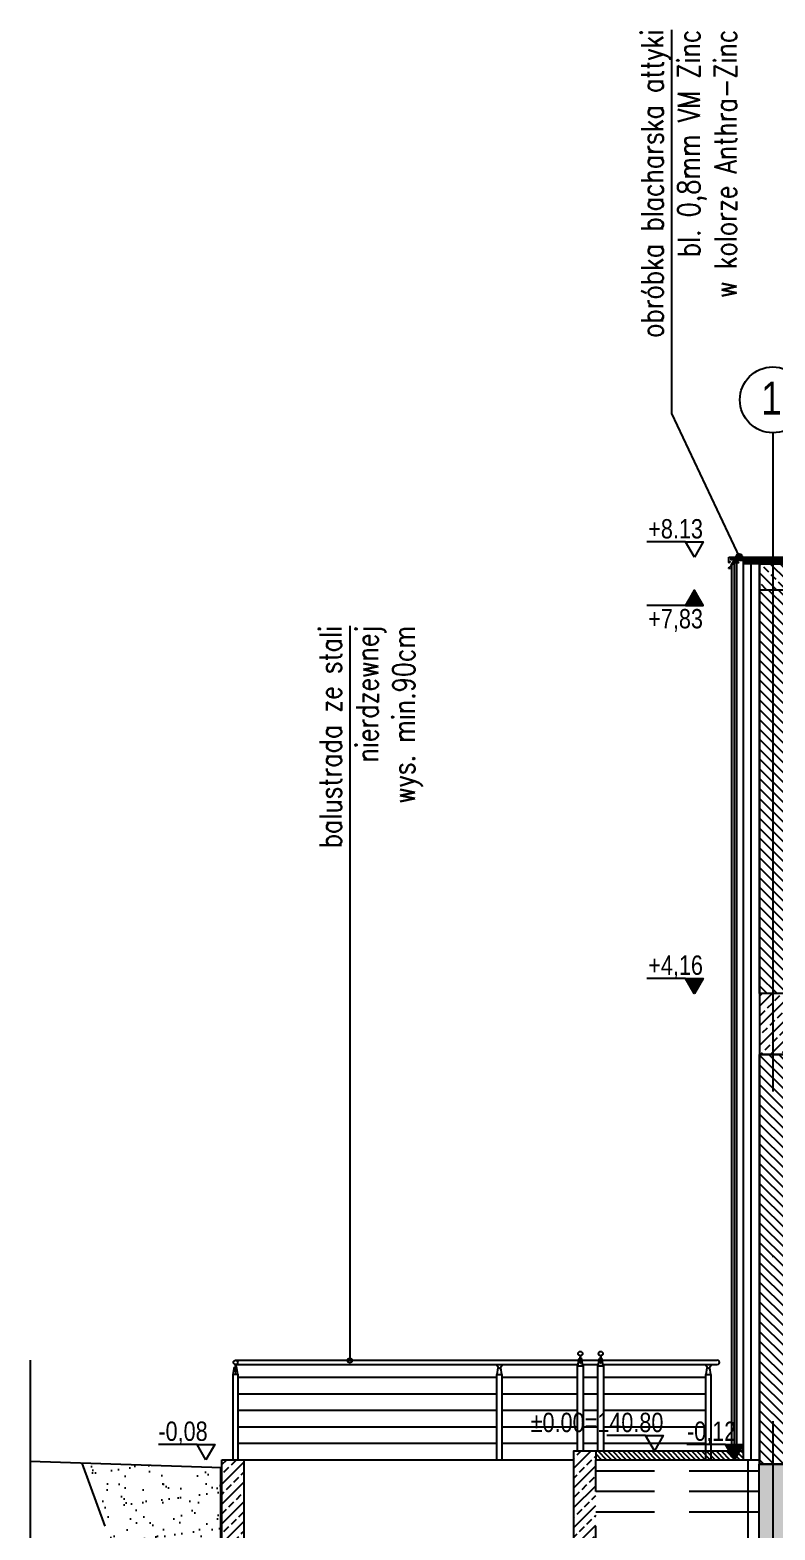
# Model space of a CAD drawing. Header units: millimetres. Extents: x -135140 to 267856, y -70704 to 149933.
# Drawn here: x -58930 to -52156, y 91517 to 105164 of the extents above; entities that cross this region are included whole.
import ezdxf

# ---------------------------------------------------------------- set-up
doc = ezdxf.new("R2010")
doc.units = ezdxf.units.MM
doc.header["$LTSCALE"] = 99.9
for name, pattern in [('ACAD_ISO03W100', [30, 12, -18]), ('ACAD_ISO10W100', [18, 12, -3, 0, -3]), ('AUDIT_D_080509132939-0', [0]), ('DASHDOT', [25.4, 12.7, -6.35, 0, -6.35]), ('HIDDEN', [9.525, 6.35, -3.175])]:
    doc.linetypes.add(name, pattern=pattern)
for name, color, linetype in [('+48_HACZE', 253, 'Continuous'), ('+48_IZOLACJE', 250, 'Continuous'), ('+48_KOTY', 250, 'Continuous'), ('+48_MEBLE', 251, 'Continuous'), ('+48_OPISY', 251, 'Continuous'), ('+48_OPISY T', 251, 'Continuous'), ('+48_OSIE', 8, 'Continuous'), ('+48_PRZEKRÓJ', 250, 'Continuous'), ('+48_SCIANY', 250, 'Continuous'), ('+48_STOLARKA_OKNA', 250, 'Continuous'), ('+48_WEŁNA', 252, 'Continuous'), ('+48_WIDOK', 250, 'Continuous'), ('SCHODY_', 250, 'Continuous')]:
    doc.layers.add(name, color=color, linetype=linetype)
doc.styles.add('WRP_ARIAL', font='ARIAL.TTF', dxfattribs={"width": 0.8})
doc.linetypes.add('BATTING', pattern='A,0.00254,-2.54,[134,ltypeshp.shx,S=2.54,R=0,X=-2.54,Y=0],-5.08,[134,ltypeshp.shx,S=2.54,R=180,X=2.54,Y=0],-2.54', length=10.16254)
pattern_1 = [(135, (-740631.18, -76045.325), (-44.9012806, -44.9012806), [])]
pattern_2 = [(45, (-740631.18, -76045.33), (-89.802561, 89.802561), []), (45, (-740541.38, -76045.33), (-89.802561, 89.802561), [63.5, -31.75])]

# ---------------------------------------------------------------- blocks, each defined once
blk = doc.blocks.new('OZN_OSI')
at = {"layer": '+48_OSIE', "linetype": 'Continuous', "ltscale": 5}
blk.add_circle((0, -30), 30, dxfattribs=at)
at = {"layer": '+48_OSIE', "linetype": 'Continuous', "ltscale": 5, "style": 'WRP_ARIAL', "width": 0.8}
blk.add_attdef('NR', (-23.3, -43.5), '', height=30, dxfattribs=at)
blk = doc.blocks.new('koty')
at = {"layer": '+48_KOTY', "color": 3, "ltscale": 5}
blk.add_line((70403.15, 11224.99), (70423.15, 11224.99), dxfattribs=at)
blk.add_lwpolyline([(70398.6, 11217.11), (70403.15, 11224.99), (70394.05, 11224.99)], close=True, dxfattribs=at)
at = {"layer": '+48_KOTY', "color": 3, "style": 'WRP_ARIAL', "width": 0.8}
blk.add_attdef('POZIOM', (70403.19, 11226.78), '', height=10, dxfattribs=at)

msp = doc.modelspace()

# ---------------------------------------------------------------- hatches: boundary and pattern name
at = {"layer": '+48_HACZE'}
h = msp.add_hatch(dxfattribs=at)
h.set_pattern_fill('ANSI33', color=256, scale=20, style=0)
h.set_pattern_definition([(315, (-108813.93, 763807.42), (89.802561, 89.802561), []), (315, (-108813.93, 763717.62), (89.80256, 89.80256), [63.5, -31.75])])
h.paths.add_polyline_path([(-52176, 100067), (-52056, 100067), (-52056, 100307), (-52176, 100307)])
h.paths.add_polyline_path([(-52296, 100067), (-52176, 100067), (-52176, 100307), (-52296, 100307)])
h = msp.add_hatch(dxfattribs=at)
h.set_pattern_fill('ANSI31', color=256, scale=20, angle=90, style=0)
h.set_pattern_definition(pattern_1)
h.paths.add_polyline_path([(-52296, 96397), (-52056, 96397), (-52056, 100067), (-52296, 100067)])
at = {"layer": '+48_HACZE', "linetype": 'AUDIT_D_080509132939-0'}
h = msp.add_hatch(dxfattribs=at)
h.set_pattern_fill('ANSI33', color=256, scale=20, angle=180, style=0)
h.set_pattern_definition([(225, (-740631.18, -76045.33), (89.802561, -89.802561), []), (225, (-740720.98, -76045.33), (89.802561, -89.802561), [63.5, -31.75])])
edge = h.paths.add_edge_path()
edge.add_line((-43456, 95597), (-43696, 95597))
edge.add_line((-43696, 95597), (-43696, 96137))
edge.add_line((-43696, 96137), (-50546, 96137))
edge.add_line((-50546, 96137), (-50546, 95843))
edge.add_line((-50546, 95843), (-52296, 95843))
edge.add_line((-52296, 95843), (-52296, 96397))
edge.add_line((-52296, 96397), (-52056, 96397))
edge.add_line((-52056, 96397), (-52056, 96047))
edge.add_line((-52056, 96047), (-50746, 96047))
edge.add_line((-50746, 96047), (-50746, 96317))
edge.add_line((-50746, 96317), (-43696, 96317))
edge.add_line((-43696, 96317), (-43696, 96397))
edge.add_line((-43696, 96397), (-43456, 96397))
edge.add_line((-43456, 96397), (-43456, 95597))
at = {"layer": '+48_HACZE'}
h = msp.add_hatch(dxfattribs=at)
h.set_pattern_fill('ANSI31', color=256, scale=20, angle=90, style=0)
h.set_pattern_definition(pattern_1)
h.paths.add_polyline_path([(-52296, 95843), (-52056, 95843), (-52056, 92117), (-52296, 92117)])
at = {"layer": '+48_HACZE', "ltscale": 0.15}
h = msp.add_hatch(dxfattribs=at)
h.set_pattern_fill('AR-SAND', color=256, scale=5, style=0)
h.set_pattern_definition([(37.5, (-740631.18, -76045.33), (-8.000156, 244.70662), [0, -193.04, 0, -215.9, 0, -206.375]), (7.5, (-740631.18, -76045.33), (224.76164, 358.41255), [0, -104.14, 0, -173.99, 0, -66.675]), (327.5, (-740787.39, -76045.33), (395.496185, 0.71859), [0, -63.5, 0, -228.6, 0, -298.45]), (317.5, (-740787.4, -76045.33), (381.77823, 111.46466), [0, -31.75, 0, -149.86, 0, -171.45])])
h.paths.add_polyline_path([(-57196, 92084), (-58457, 92125), (-57693, 90041, -0.473183), (-57599, 90166), (-57356, 90166, 0.343639), (-57196, 90291)])
at = {"layer": '+48_HACZE', "linetype": 'Continuous'}
h = msp.add_hatch(dxfattribs=at)
h.set_pattern_fill('ANSI33', color=256, scale=20, style=0)
h.set_pattern_definition(pattern_2)
h.paths.add_polyline_path([(-53786, 89766), (-57186, 89766), (-57186, 92157), (-56986, 92157), (-56986, 90074), (-53986, 90074), (-53986, 92237), (-53786, 92237)])
at = {"layer": '+48_HACZE', "ltscale": 0.6}
h = msp.add_hatch(dxfattribs=at)
h.set_pattern_fill('ANSI31', color=256, scale=10, angle=90, style=0)
h.set_pattern_definition([(135, (-740631.178, -76045.325), (-22.4506403, -22.4506403), [])])
h.paths.add_polyline_path([(-53786, 92237), (-53786, 92157), (-52446, 92157), (-52446, 92237)])
at = {"layer": '+48_HACZE', "linetype": 'Continuous'}
h = msp.add_hatch(dxfattribs=at)
h.set_pattern_fill('ANSI33', color=256, scale=20, style=0)
h.set_pattern_definition(pattern_2)
h.paths.add_polyline_path([(-27701, 88687), (-27701, 89087), (-27851, 89087), (-27851, 91867), (-28101, 91867), (-28101, 89087), (-28501, 89087), (-28501, 90087), (-28751, 90087), (-28751, 89087), (-32551, 89087), (-32551, 90087), (-32801, 90087), (-32801, 89087), (-35839, 89087), (-35839, 88587), (-36339, 88587), (-36339, 89087), (-38251, 89087), (-38251, 91937), (-38076, 91937), (-38076, 92117), (-38501, 92117), (-38501, 89087), (-43451, 89087), (-43451, 92117), (-43701, 92117), (-43701, 89087), (-52051, 89087), (-52051, 92117), (-52301, 92117), (-52301, 89087), (-52451, 89087), (-52451, 88687), (-37039, 88687), (-36639, 88287), (-35539, 88287), (-35139, 88687)])
at = {"layer": '+48_KOTY'}
for points in [[(-52970, 99929), (-52810, 99929), (-52890, 100067)], [(-52970, 96536), (-52810, 96536), (-52890, 96397)]]:
    msp.add_hatch(color=256, dxfattribs=at).paths.add_polyline_path(points)
at = {"layer": '+48_KOTY', "ltscale": 2}
h = msp.add_hatch(color=256, dxfattribs=at)
h.paths.add_polyline_path([(-52485, 92228), (-52445, 92296), (-52605, 92296), (-52566, 92228)])
h.paths.add_polyline_path([(-52495, 92210), (-52485, 92228), (-52566, 92228), (-52556, 92210)])
h.paths.add_polyline_path([(-52525, 92157), (-52495, 92210), (-52556, 92210)])
at = {"layer": '+48_OPISY T'}
h = msp.add_hatch(color=256, dxfattribs=at)
edge = h.paths.add_edge_path()
edge.add_arc((-52481, 100367), 30, 0, 360)

# ---------------------------------------------------------------- linework, layer by layer
at = {"layer": '+48_HACZE'}
for p, q in [((-52506, 100317), (-52506, 100343)), ((-52446, 100337), (-52506, 100337)), ((-52577, 100265), (-52574, 100279)), ((-52577, 100265), (-52562, 100267))]:
    msp.add_line(p, q, dxfattribs=at)
at = {"layer": '+48_HACZE', "linetype": 'HIDDEN'}
for p, q in [((-53786, 90917), (-53786, 92157)), ((-52301, 92052), (-53786, 92052)), ((-52301, 91867), (-53786, 91867)), ((-52301, 91681), (-53786, 91681))]:
    msp.add_line(p, q, dxfattribs=at)
at = {"layer": '+48_HACZE'}
msp.add_spline([(-52484, 100311), (-52498, 100327), (-52536, 100325), (-52549, 100307), (-52558, 100287), (-52577, 100265)], degree=3, dxfattribs=at)
at = {"layer": '+48_IZOLACJE'}
for p, q in [((-51986, 100342), (-52506, 100342)), ((-51986, 100337), (-52446, 100337))]:
    msp.add_line(p, q, dxfattribs=at)
at = {"layer": '+48_IZOLACJE', "linetype": 'ACAD_ISO03W100', "ltscale": 0.5}
for points, const_width in [([(-51986, 100340), (-52506, 100340)], 5), ([(-57196, 92084), (-57196, 89756), (-53776, 89756), (-53776, 90907), (-52311, 90907), (-52311, 89192), (-52405, 89097), (-52461, 89097), (-52462, 88677), (-37043, 88677)], 20)]:
    msp.add_lwpolyline(points, dxfattribs=dict(at, const_width=const_width))
at = {"layer": '+48_KOTY'}
for points in [[(-52970, 99929), (-52810, 99929), (-52890, 100067), (-52970, 99929)], [(-52970, 96536), (-52810, 96536), (-52890, 96397), (-52970, 96536)]]:
    msp.add_lwpolyline(points, dxfattribs=at)
at = {"layer": '+48_MEBLE'}
for p, q in [((-53929, 93103), (-53929, 93032)), ((-53924, 93103), (-53924, 93032)), ((-53744, 93103), (-53744, 93032)), ((-53739, 93103), (-53739, 93032)), ((-57064, 93023), (-57064, 92952)), ((-57064, 92952), (-57059, 92952)), ((-57061, 93062), (-53940, 93062)), ((-57061, 93022), (-53946, 93022)), ((-57059, 93023), (-57059, 92952)), ((-54686, 92157), (-54686, 92932)), ((-54686, 92932), (-54636, 92932)), ((-54636, 92157), (-54636, 92932)), ((-53924, 93032), (-53929, 93032)), ((-53913, 93062), (-53755, 93062)), ((-53907, 93022), (-53761, 93022)), ((-53739, 93032), (-53744, 93032)), ((-53728, 93062), (-52681, 93062)), ((-53722, 93022), (-52681, 93022)), ((-52786, 92157), (-52786, 92932)), ((-52786, 92932), (-52736, 92932)), ((-52736, 92157), (-52736, 92932)), ((-57036, 92907), (-54686, 92907)), ((-54636, 92907), (-53951, 92907)), ((-53901, 92907), (-53766, 92907)), ((-53716, 92907), (-52786, 92907)), ((-57036, 92757), (-54686, 92757)), ((-54636, 92757), (-53951, 92757)), ((-53901, 92757), (-53766, 92757)), ((-53716, 92757), (-52786, 92757)), ((-57036, 92607), (-54686, 92607)), ((-54636, 92607), (-53951, 92607)), ((-53901, 92607), (-53766, 92607)), ((-53716, 92607), (-52786, 92607)), ((-57036, 92457), (-54686, 92457)), ((-54636, 92457), (-53951, 92457)), ((-53901, 92457), (-53766, 92457)), ((-53716, 92457), (-52786, 92457)), ((-57036, 92307), (-54686, 92307)), ((-54636, 92307), (-53951, 92307)), ((-53901, 92307), (-53766, 92307)), ((-53716, 92307), (-52786, 92307))]:
    msp.add_line(p, q, dxfattribs=at)
for points in [[(-54631, 93022), (-54651, 92992, -0.459557), (-54671, 92992), (-54691, 93022)], [(-52731, 93022), (-52751, 92992, -0.459557), (-52771, 92992), (-52791, 93022)]]:
    msp.add_lwpolyline(points, format="xyb", dxfattribs=at)
for points in [[(-54683, 92932), (-54673, 92994)], [(-54640, 92932), (-54650, 92994)], [(-52783, 92932), (-52773, 92994)], [(-52740, 92932), (-52750, 92994)]]:
    msp.add_lwpolyline(points, dxfattribs=at)
msp.add_arc((-52681, 93042), 20, 269.6712, 90.0018, dxfattribs=at)
at = {"layer": '+48_OPISY'}
for p, q in [((-53097, 105164), (-53097, 101675)), ((-53097, 101675), (-52480, 100365))]:
    msp.add_line(p, q, dxfattribs=at)
msp.add_lwpolyline([(-56022, 99742), (-56022, 93059)], dxfattribs=at)
msp.add_circle((-56022, 93059), 20, dxfattribs=at)
at = {"layer": '+48_OPISY T'}
msp.add_circle((-52481, 100367), 30, dxfattribs=at)
at = {"layer": '+48_OSIE', "linetype": 'ACAD_ISO10W100', "ltscale": 5}
msp.add_line((-52176, 101500), (-52176, 87141), dxfattribs=at)
at = {"layer": '+48_PRZEKRÓJ'}
msp.add_line((-52296, 100307), (-52296, 92117), dxfattribs=at)
for points in [[(-52056, 100307), (-52296, 100307)], [(-57186, 92157), (-56986, 92157), (-56986, 90074), (-53986, 90074), (-53986, 92157)], [(-53786, 90917), (-53786, 89766), (-57186, 89766), (-57186, 92157)], [(-53986, 92157), (-53986, 92237), (-53786, 92237)], [(-53786, 92237), (-53786, 92157)], [(-52301, 89087), (-52301, 92117), (-43451, 92117), (-43451, 89087)]]:
    msp.add_lwpolyline(points, dxfattribs=at)
at = {"layer": '+48_SCIANY', "ltscale": 0.1}
msp.add_line((-52056, 100067), (-52296, 100067), dxfattribs=at)
at = {"layer": '+48_SCIANY', "ltscale": 0.3}
for p, q in [((-52056, 96397), (-52296, 96397)), ((-52056, 95843), (-52296, 95843)), ((-53786, 92157), (-52296, 92157))]:
    msp.add_line(p, q, dxfattribs=at)
for points in [[(-52056, 96397), (-52296, 96397), (-52296, 100307), (-52056, 100307)], [(-52296, 95843), (-52056, 95843), (-52056, 92117), (-52296, 92117)]]:
    msp.add_lwpolyline(points, close=True, dxfattribs=at)
at = {"layer": '+48_STOLARKA_OKNA'}
msp.add_line((-52296, 98747), (-52296, 96397), dxfattribs=at)
at = {"layer": '+48_WEŁNA', "linetype": 'BATTING', "ltscale": 0.12}
msp.add_line((-52021, 100322), (-52446, 100322), dxfattribs=at)
at = {"layer": '+48_WEŁNA', "linetype": 'BATTING', "ltscale": 0.7}
msp.add_line((-52374, 92157), (-52374, 100307), dxfattribs=at)
at = {"layer": '+48_WIDOK'}
for p, q in [((-52526, 100317), (-52551, 100292)), ((-52526, 100317), (-52526, 92237)), ((-52506, 100317), (-52526, 100317)), ((-52506, 100331), (-52506, 92237)), ((-52446, 100337), (-52446, 92157)), ((-52296, 100307), (-52446, 100307)), ((-52551, 100292), (-52551, 92237)), ((-53929, 93082), (-53936, 93082)), ((-53916, 93082), (-53924, 93082)), ((-53744, 93082), (-53751, 93082)), ((-53731, 93082), (-53739, 93082)), ((-57071, 93002), (-57064, 93002)), ((-57059, 93002), (-57051, 93002)), ((-52446, 92237), (-52446, 92287)), ((-57186, 92084), (-58930, 92140)), ((-56986, 92157), (-53986, 92157)), ((-53986, 92237), (-52446, 92237)), ((-53986, 92157), (-53986, 92237))]:
    msp.add_line(p, q, dxfattribs=at)
at = {"layer": '+48_WIDOK', "linetype": 'DASHDOT', "ltscale": 5}
msp.add_line((-58930, 93062), (-58930, 88687), dxfattribs=at)
at = {"layer": '+48_WIDOK', "ltscale": 0.3}
msp.add_line((-52606, 92237), (-52446, 92237), dxfattribs=at)
at = {"layer": '+48_WIDOK', "linetype": 'HIDDEN', "ltscale": 2}
msp.add_line((-52401, 90909), (-52401, 92157), dxfattribs=at)
at = {"layer": '+48_WIDOK'}
msp.add_lwpolyline([(-52560, 100329), (-52570, 100318, -0.668179), (-52576, 100321), (-52576, 100367)], format="xyb", dxfattribs=at)
for points in [[(-52576, 100367), (-52542, 100367), (-51966, 100367)], [(-53948, 93012), (-53936, 93082)], [(-53905, 93012), (-53916, 93082)], [(-53763, 93012), (-53751, 93082)], [(-53720, 93012), (-53731, 93082)], [(-57036, 92157), (-57036, 92932), (-57086, 92932), (-57086, 92157)], [(-57083, 92932), (-57071, 93002)], [(-57040, 92932), (-57051, 93002)], [(-53951, 92237), (-53951, 93012), (-53901, 93012), (-53901, 92237)], [(-53766, 92237), (-53766, 93012), (-53716, 93012), (-53716, 92237)]]:
    msp.add_lwpolyline(points, dxfattribs=at)
msp.add_lwpolyline([(-51986, 100343), (-52556, 100343), (-52556, 100365), (-51986, 100365)], close=True, dxfattribs=at)
at = {"layer": '+48_WIDOK', "linetype": 'HIDDEN', "ltscale": 2}
msp.add_lwpolyline([(-57592, 89766), (-58457, 92125)], dxfattribs=at)
at = {"layer": '+48_WIDOK'}
for centre in [(-53926, 93122), (-53741, 93122), (-57061, 93042)]:
    msp.add_circle(centre, 20, dxfattribs=at)

# ---------------------------------------------------------------- block references
at = {"layer": '+48_KOTY'}
ref = msp.add_blockref('koty', (1186082, -97047), dxfattribs=dict(at, xscale=-17.59937698941212, yscale=17.59937698947033, zscale=17.59937698949881))
ref.add_attrib('POZIOM', '+8.13', (-53309, 100538), dxfattribs={"color": 3, "height": 176, "style": 'WRP_ARIAL', "width": 0.8})
ref = msp.add_blockref('koty', (1186082, 297482), dxfattribs=dict(at, xscale=17.59937698929571, yscale=17.59937698951398, zscale=17.59937698949881, rotation=180))
ref.add_attrib('POZIOM', '+7,83', (-53309, 99720), dxfattribs={"color": 3, "height": 176, "style": 'WRP_ARIAL', "width": 0.8})
ref = msp.add_blockref('koty', (1186082, -101017), dxfattribs=dict(at, xscale=-17.59937698929571, yscale=17.59937698951398, zscale=17.59937698949881))
ref.add_attrib('POZIOM', '+4,16', (-53309, 96568), dxfattribs={"color": 3, "height": 176, "style": 'WRP_ARIAL', "width": 0.8})
ref = msp.add_blockref('koty', (1185719, -105177), dxfattribs=dict(at, xscale=-17.59937698941212, yscale=17.59937698948488, zscale=17.59937698949881))
ref.add_attrib('POZIOM', '%%P0.00=140.80', (-54378, 92408), dxfattribs={"color": 3, "height": 175.99, "style": 'WRP_ARIAL', "width": 0.8})
ref = msp.add_blockref('koty', (1181641, -105257), dxfattribs=dict(at, xscale=-17.59937698929571, yscale=17.59937698948488, zscale=17.59937698949881))
ref.add_attrib('POZIOM', '-0,08', (-57763, 92328), dxfattribs={"color": 3, "height": 176, "style": 'WRP_ARIAL', "width": 0.8})
ref = msp.add_blockref('koty', (1186446, -105257), dxfattribs=dict(at, xscale=-17.59937698941212, yscale=17.59937698948488, zscale=17.59937698949881))
ref.add_attrib('POZIOM', '-0,12', (-52957, 92328), dxfattribs={"color": 3, "height": 176, "style": 'WRP_ARIAL', "width": 0.8})
at = {"layer": 'SCHODY_'}
ref = msp.add_blockref('OZN_OSI', (-52176, 102099), dxfattribs=dict(at, xscale=10, yscale=10, zscale=10))
ref.add_attrib('NR', '1', (-52281, 101664), dxfattribs={"layer": '+48_OSIE', "linetype": 'Continuous', "ltscale": 5, "height": 300, "style": 'WRP_ARIAL', "width": 0.8})

# ---------------------------------------------------------------- texts
at = {"layer": '+48_OPISY', "char_height": 200, "attachment_point": 3, "rotation": 90, "style": 'WRP_ARIAL'}
for s, insert, width in [('{\\Fromans|c238;obróbka blacharska attyki \\Pbl. 0,8mm VM Zinc \\Pw kolorze Anthra-Zinc}', (-53373, 105167), 4168.24), ('{\\Fromans|c238;balustrada ze stali nierdzewnej \\Pwys. min.90cm}', (-56299, 99742), 2799.29)]:
    msp.add_mtext(s, dxfattribs=dict(at, insert=insert, width=width))

doc.saveas('drawing.dxf')
